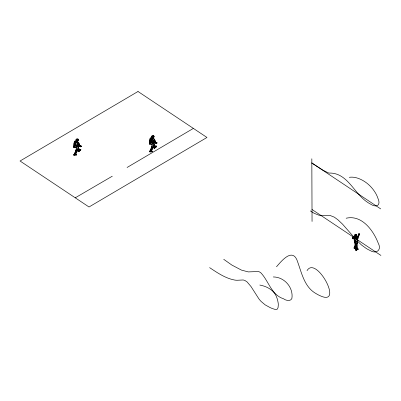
<?xml version="1.0" encoding="UTF-8"?>
<svg xmlns="http://www.w3.org/2000/svg" width="401" height="401" viewBox="0 0 401 401"><rect width="100%" height="100%" fill="white"/><g stroke="black" fill="none" stroke-linecap="round" stroke-linejoin="round"><path stroke-width="0.6" d="M354.985 234.55L355.231 234.224L356.294 234.435C356.524 234.816 356.72 236.405 355.983 236.114L355.948 235.091L356.143 235.763M78.235 140.505L77.979 139.528L76.631 139.994L76.481 140.54L77.017 142.766L76.877 146.33L77.774 146.305L78.32 145.618L77.774 144.967L78.32 145.618C78.907 148.861 76.822 151.753 75.538 154.545L74.06 154.761L75.814 151.037L76.365 148.681M154.029 137.147L153.773 136.17L152.425 136.636L152.275 137.182L152.811 139.408L152.671 142.972L153.563 142.946L154.114 142.26L153.849 141.969M356.364 247.387L354.755 248.59C353.502 249.041 354.71 246.7 354.188 247.888L355.231 247.838L355.797 247.156C354.82 246.815 356.238 247.763 356.424 246.971M355.426 247.016L354.77 248.55M73.734 146.836L73.944 147.498L74.406 147.648L74.365 144.931M149.523 143.478L149.738 144.134L150.2 144.29L150.154 141.573M357.532 241.096L357.787 245.607L357.256 249.091L356.083 250.129L355.597 249.823L355.617 249.227L356.409 245.407M79.578 149.959L80.27 149.282L80.907 149.784L78.746 151.779L78.3 151.277L78.746 151.779M155.367 146.601L156.064 145.924L156.701 146.42L154.535 148.42L154.089 147.914L154.535 148.42M358.554 234.73L358.86 234.861C358.354 232.66 358.329 236.715 356.895 237.497L357.892 236.806M75.323 146.535L75.273 147.503L75.869 147.663M76.426 155.047L76.145 154.355L74.486 154.064L73.704 155.042L74.671 155.357L76.426 155.047L75.959 154.651L74.857 154.801M150.756 150.881L150.28 150.706L149.498 151.683L150.465 151.999L152.22 151.688L151.934 150.997L151.047 150.811L150.646 151.443M76.877 146.33L75.423 145.352L75.208 141.743L74.25 142.019L73.729 146.39L73.944 147.498M152.671 142.972L151.212 141.994L151.002 138.385L150.044 138.661L149.879 140.616L151.287 140.611L151.002 138.385L152.811 139.408L153.939 142.36L155.102 141.969L154.656 139.994M78.065 139.989L77.914 140.21M357.757 237.683L358.018 238.234L356.288 239.001L356.85 239.176L355.898 238.881L355.306 237.638L355.822 237.487L355.742 238.334L356.514 238.991L356.91 239.041L357.321 238.279M73.995 145.022L74.08 144.185M149.789 141.663L149.869 140.826M355.597 249.823L356.379 245.923L355.522 242.44M154.114 142.26C154.701 145.503 152.611 148.395 151.332 151.187L149.849 151.403L151.804 147.287L152.154 145.322M358.554 233.938L358.564 235.146L357.231 237.427M80.155 146.42L78.842 146.255L78.12 144.916L79.032 146.27L80.681 146.866L81.112 146.661L81.022 145.974L80.526 145.994L79.373 145.077L79.238 144.049L79.288 144.881L79.849 145.503M155.944 143.057L154.636 142.896L153.914 141.558L154.826 142.911L156.475 143.508L156.906 143.302L156.816 142.616L156.32 142.631L155.167 141.718L155.027 140.691L155.077 141.523L155.638 142.144M75.193 154.631L75.253 154.169M78.401 150.455L78.285 151.352L79.283 151.052L79.834 150.169L78.3 147.207M74.035 145.994L74.596 143.373L74.385 142.846M149.829 142.636L150.385 140.009L150.18 139.488M75.343 146.049L75.428 144.741L75.423 145.352M76.245 141.177L74.842 141.042L74.396 141.498L74.085 143.979L75.493 143.969L75.208 141.743L77.017 142.766L78.15 145.718L79.308 145.327L78.867 143.352M354.359 237.427L353.827 237.076L353.898 237.623L354.404 237.432L353.983 237.402C353.351 236.395 354.81 239.798 354.173 240.555L356.088 241.838L356.168 241.427L356.82 246.079L356.258 247.868L356.093 250.5L355.747 250.154L356.77 249.467M356.339 236.094L355.898 236.324L356.349 236.174M74.04 155.327L73.964 154.565M149.834 151.969L149.753 151.207M356.238 245.572L355.953 247.156L355.221 247.983L354.033 247.998C355.812 245.382 354.685 242.946 354.399 240.259L356.103 241.728L355.532 241.502M76.892 138.881L76.345 139.092L75.899 140.15L76.135 141.393L76.802 141.834L77.649 141.713L78.526 142.44L78.992 143.092L79.308 145.327M152.681 135.518L152.139 135.733L151.693 136.791L151.929 138.034L152.591 138.475L153.443 138.355L154.315 139.082L154.781 139.733L155.102 141.969M156.485 143.488L156.811 142.606L155.438 142.124M357.612 248.871C358.659 250.389 356.83 247.773 358.203 249.001L356.093 250.5M358.424 233.928L358.494 234.56L359.116 233.758L359.537 234.104L357.943 238.079M359.537 234.104L358.765 235.312M354.85 239.242L352.845 238.765L352.484 238.099L353.391 236.63L354.835 237.141L355.391 236.194L354.99 236.129M77.568 141.789L77.503 141.017L77.649 141.713L76.802 141.834L76.135 141.393L76.22 141.062M152.009 137.703L151.929 138.034L152.591 138.475L153.443 138.355L153.297 137.658L153.362 138.43M354.409 248.164L355.486 244.505L354.664 241.978L355.908 243.076M74.055 143.989L74.285 143.107M150.074 139.749L149.518 143.027L149.738 144.134M76.24 149.824L74.06 154.761L74.681 154.505L75.052 154.871C76.797 151.773 79.223 147.583 76.857 144.21M77.979 139.528L77.909 138.926L77.508 138.871M153.773 136.17L153.703 135.563L153.297 135.508L153.357 135.964M152.034 146.465L149.964 150.821L149.849 151.403L150.475 151.147L150.841 151.508C152.591 148.415 155.012 144.225 152.651 140.846M76.345 139.092L75.899 140.15L76.481 140.54L77.293 140.676L78.195 139.839M152.139 135.733L151.693 136.791L152.275 137.182L153.087 137.317L153.989 136.48M358.203 249.001L357.451 249.242L356.579 248.67M73.964 145.794L73.879 146.611M149.758 142.435L149.668 143.252M357.411 237.638L357.562 237.247M354.048 237.242L353.898 237.623L354.439 237.532M74.656 145.017L75.047 144.044M78.3 145.598L77.774 146.305L76.917 146.31L76.33 147.799L76.01 150.646L77.147 150.656L77.664 150.134L77.268 149.723M154.094 142.24L153.563 142.946L152.706 142.946L152.119 144.44L151.804 147.287L152.941 147.297L153.458 146.776L153.057 146.365M75.218 144.45L74.21 147.177L74.666 146.656L74.29 145.994L75.172 143.453L74.596 143.373M151.007 141.092L150.004 143.819L150.46 143.297L150.084 142.636L150.961 140.094L150.385 140.009M73.754 146.972L73.969 146.49L74.666 146.656L73.844 147.222L74.406 147.648L74.3 146.951M149.548 143.613L149.763 143.132L150.46 143.297L149.633 143.864L150.2 144.29L150.094 143.593M75.734 152.866L75.102 154.154L75.538 154.545M151.528 149.508L150.896 150.796L151.332 151.187M358.113 236.304L358.659 234.821L358.479 235.001M356.474 234.886L356.334 235.262M357.913 237.783L357.647 238.304L358.173 238.054M354.389 247.307L354.033 247.998L355.221 247.988L356.238 244.425L356.018 243.502M355.005 236.505L354.479 235.577L355.231 234.224M358.845 235.227L357.617 237.703L356.584 238.755L356.113 238.71M355.106 237.091L354.354 237.893M358.785 234.174L359.116 233.758M78.28 151.568L78.591 151.042M154.069 148.21L154.38 147.678M358.494 234.56L358.745 234.224M76.486 147.538L76.33 147.799L75.273 147.503L75.047 146.425M152.28 144.18L152.119 144.44L151.067 144.144L150.841 143.067M75.959 154.651L76.145 154.355M150.987 151.272L151.934 150.997M153.548 147.172L154.079 147.994L155.077 147.693L155.628 146.811L154.094 143.849M355.898 236.324L355.607 235.307L356.294 234.435M352.86 237.718L353.923 238.324M76.441 151.658L76.937 150.901M74.661 144.089L75.298 143.157M150.455 140.726L151.087 139.799M153.302 137.317L153.698 137.398L153.573 137.673M80.27 149.282L79.037 150.064L80.26 150.149L80.736 149.478M156.064 145.924L154.826 146.701L156.054 146.786L156.53 146.119M356.584 238.755L356.188 238.134L356.96 237.302M307.021 270.69C316.118 254.851 344.414 307.051 320.143 295.748A41.448 21.99 59.5 0 1 316.294 293.743C304.615 287.427 301.863 273.582 297.732 262.149C293.121 246.881 281.948 260.389 276.49 266.8M355.958 235.537L355.948 235.091L356.268 235.567M78.586 151.398L79.624 150.26M154.375 148.039L155.413 146.901M80.32 146.24L80.671 145.819L81.132 146.084L80.696 146.851L80.12 146.185M156.475 143.508L156.109 142.876L156.46 142.46L156.921 142.726L156.721 143.368M354.835 237.141L355.461 236.289L356.103 236.379L355.772 237.307L355.111 237.452M354.745 240.159L354.173 240.555L354.674 240.069M353.236 237.186L352.554 238.204L354.715 238.931M76.135 141.393L76.817 141.167L76.34 141.182M154.079 147.994L155.628 146.811L155.122 146.545M353.266 237.728L353.677 237.312M353.913 238.159L352.78 238.435L352.584 237.587L352.91 237.402L352.489 238.024L352.78 238.435L353.913 238.159L354.263 236.545L355.171 236.259M356.183 249.993L357.256 249.091L357.045 247.668M153.743 137.618L153.142 137.984M357.812 238.259L357.09 238.886M357.256 249.091L356.083 250.129L356.96 248.991M359.04 233.878L359.361 233.928M353.466 237.713L352.775 238.68M353.913 237.988L353.602 238.379L354.76 238.725M354.685 237.106L355.02 236.841M79.182 144.535L78.365 144.961M154.971 141.177L154.159 141.603M355.366 239.076L355.08 237.572L354.8 238.124L355.366 239.076L356.85 239.176L355.807 239.878L356.088 241.838L357.882 240.846L357.416 238.635M355.998 236.415L355.306 237.638L356.514 238.991M127.052 167.498L193.212 128.505M75.253 197.813L112.305 176.189M356.103 236.379L355.136 236.54M356.85 239.176L356.79 239.577M80.395 146.601L80.721 146.425L80.671 145.819L79.644 145.488M156.184 143.237L156.515 143.067L156.46 142.46L156.861 143.082M356.74 249.943L358.153 249.227M355.812 235.442L355.872 235.071M353.782 236.55L354.815 236.179L355.091 236.891M358.679 235.347L358.835 235.292M80.927 146.726L81.022 145.964L80.771 146.425L80.671 145.819L81.132 146.084M74.145 154.751L76.456 154.636M149.939 151.388L152.25 151.272M73.704 155.042L74.135 154.891M149.498 151.683L149.929 151.533M356.554 237.813L356.188 238.134L355.822 237.487M76.947 139.307L77.864 139.062M152.736 135.949L153.653 135.703M77.017 142.766L77.664 144.029L78.842 143.738L78.526 142.44M153.453 140.671L154.636 140.38L154.315 139.082M346.118 218.234C361.697 214.545 373.266 230.259 378.193 243.061C382.088 250.094 376.123 254.45 369.953 250.414A37.809 20.06 59.5 0 1 366.138 248.379L361.572 245.036L357.471 241.126M354.74 235.136L355.607 235.307M77.353 141.342L77.949 140.977L77.508 140.681M152.039 137.819L150.631 137.678L150.19 138.139L149.879 140.616M81.067 146.44L79.408 145.909M273.276 276.951C283.527 276.931 292.344 286.068 292.093 296.254C292.735 301.737 286.454 301.096 283.492 298.76C271.457 294.895 268.805 281.402 261.086 273.056A7.373 3.91 59.5 0 0 258.399 271.522L248.269 271.903L241.467 270.104L231.928 265.101L223.708 259.307M259.798 285.046C265.272 286.048 270.785 288.469 274.279 292.961A9.659 5.123 59.5 0 1 276.068 295.783L277.502 299.467L278.184 303.056A20.361 10.802 59.5 0 1 278.299 304.95L278.043 307.657L277.362 309.001A5.519 2.927 59.5 0 1 276.896 309.331L275.111 309.417L272.474 308.59A78.631 41.714 59.5 0 1 270.104 307.582L265.171 304.865L261.151 301.492A16.767 8.897 59.5 0 1 258.835 298.775L251.036 286.585L247.121 281.958L244.876 280.454L243.222 279.973L237.081 280.269A45.463 24.12 59.5 0 1 234.685 280.053C225.367 278.324 217.352 272.765 209.603 267.627M152.275 137.403L152.696 137.498M76.486 140.761L76.902 140.856M156.109 142.876L155.172 142.505M151.663 144.305L151.067 144.144L151.217 141.383L151.212 141.994M355.772 241.186L354.77 240.69L356.103 241.728L354.304 240.635L354.399 240.259L355.201 240.901M155.197 142.55L156.596 143.052L156.921 142.726M355.687 236.74L356.173 236.831L356.434 237.462M358.725 235.001L358.469 234.896L358.955 235.121M353.642 238.054L354.419 238.55M156.054 146.124L156.701 146.42M80.26 149.488L80.907 149.784M152.706 142.946L151.247 141.969L151.217 141.383M76.917 146.31L75.453 145.327L75.428 144.741M356.93 248.911L357.451 249.242M76.471 141.618L76.802 141.834M152.265 138.26L152.591 138.475M380.704 208.901L311.747 162.921L313.016 163.773M313.231 163.919L322.715 170.024L328.008 172.741A17.198 5.444 44.5 0 0 329.051 173.067C345.868 172.47 352.815 190.069 363.842 199.472A32.115 17.037 59.5 0 0 366.684 201.713L367.682 202.4A34.712 18.416 59.5 0 0 370.303 203.969C376.454 208.164 381.216 205.332 377.932 198.325A16.907 8.967 59.5 0 0 376.995 195.929A16.381 8.692 59.5 0 0 375.637 193.232C371.767 186.595 365.687 181.102 358.439 178.425A41.173 21.844 59.5 0 0 349.281 177.332M311.988 209.477L353.471 237.131M357.617 239.898L380.95 255.457M310.314 210.891L314.214 213.327L319.016 215.237L322.86 215.708L330.078 215.467L334.344 217.172L337.797 219.693L342.539 224.159L353.517 236.705M153.708 136.851L153.708 136.305L153.964 136.926L154.039 136.43L153.703 135.563M356.564 248.76L356.93 249.071M151.753 151.292L152.22 151.688M150.28 150.706L150.746 151.102M74.486 154.064L74.957 154.46M153.062 138.44L154.22 139.448L154.636 140.38M77.268 141.799L78.426 142.806L78.842 143.738M356.344 237.061L357.065 237.718M156.054 146.786L156.32 147.062M80.26 150.149L80.526 150.42M355.787 236.405L356.173 236.831M354.995 247.577L355.231 247.838M356.048 236.911L356.188 237.171L355.872 236.57M155.077 147.693L154.104 145.638M79.283 151.052L78.315 148.997M356.995 248.725L357.256 249.091M355.993 243.322L355.156 242.094M77.909 138.926L78.17 140.285L77.914 139.668M353.266 237.873L353.602 238.379M153.939 142.36L152.811 139.408M77.759 150.53L78.285 151.352L79.834 150.169L78.33 148.265M77.784 141.032L77.904 140.761M154.119 144.906L154.49 145.753M357.176 240.51L357.161 241.427L357.882 240.846L357.537 240.425L357.837 240.821L357.141 241.217L357.241 243.803M77.664 144.029L78.15 145.718M150.881 139.859L151.017 140.52M75.092 143.217L75.223 143.879M355.181 242.7L355.386 243.733M356.098 243.843L356.304 244.886M357.015 239.903L357.07 240.51M311.828 158.761L312.053 221.487M152.134 137.824L151.929 138.034L152.611 137.809L152.129 137.829M138.009 91.493L20.05 161.007L89.012 206.986L206.971 137.468L138.009 91.493M153.443 138.355L153.247 138.049L153.443 138.355M77.649 141.713L77.453 141.408L77.649 141.713"/></g></svg>
